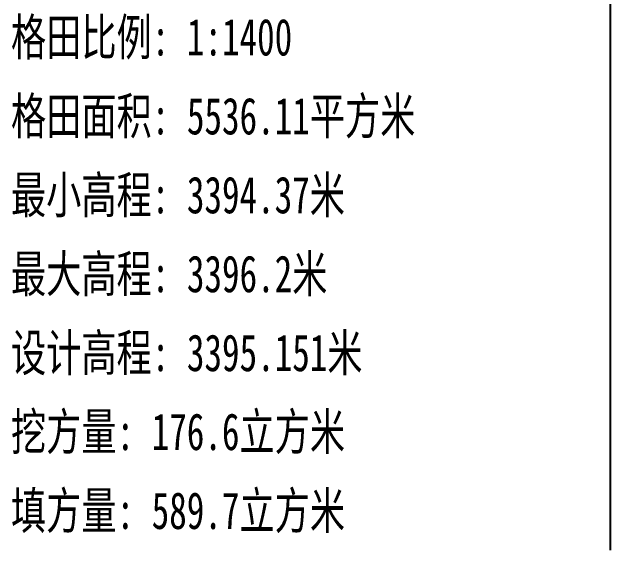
# Model space of a CAD drawing. Extents: x 4283 to 40403, y 1134 to 1764.
# Drawn here: x 9468.6 to 9533.5, y 1514.1 to 1572.5 of the extents above; entities that cross this region are included whole.
import ezdxf
from ezdxf.enums import TextEntityAlignment as Align

# ---------------------------------------------------------------- set-up
doc = ezdxf.new("R2010")
doc.units = 0
doc.layers.add('tdz_土方计算图', color=7, linetype='Continuous')
doc.styles.add('GLand', font='')
doc.styles.get('GLand').set_extended_font_data('FangSong_GB2312')

msp = doc.modelspace()

# ---------------------------------------------------------------- linework, layer by layer
at = {"layer": 'tdz_土方计算图', "linetype": 'Continuous'}
msp.add_lwpolyline([(9533.46, 1674.092), (9533.46, 1514.092)], dxfattribs=at)

# ---------------------------------------------------------------- texts
at = {"layer": 'tdz_土方计算图', "linetype": 'Continuous', "style": 'GLand', "width": 0.7}
for s, p in [('格田比例: 1:1400', (9468.46, 1569.807)), ('格田面积: 5536.11平方米', (9468.46, 1561.236)), ('最小高程: 3394.37米', (9468.46, 1552.665)), ('最大高程: 3396.2米', (9468.46, 1544.094)), ('设计高程: 3395.151米', (9468.46, 1535.523)), ('挖方量: 176.6立方米', (9468.46, 1526.952)), ('填方量: 589.7立方米', (9468.46, 1518.381))]:
    msp.add_text(s, height=4, dxfattribs=at).set_placement(p, align=Align.MIDDLE_LEFT)

doc.saveas('drawing.dxf')
